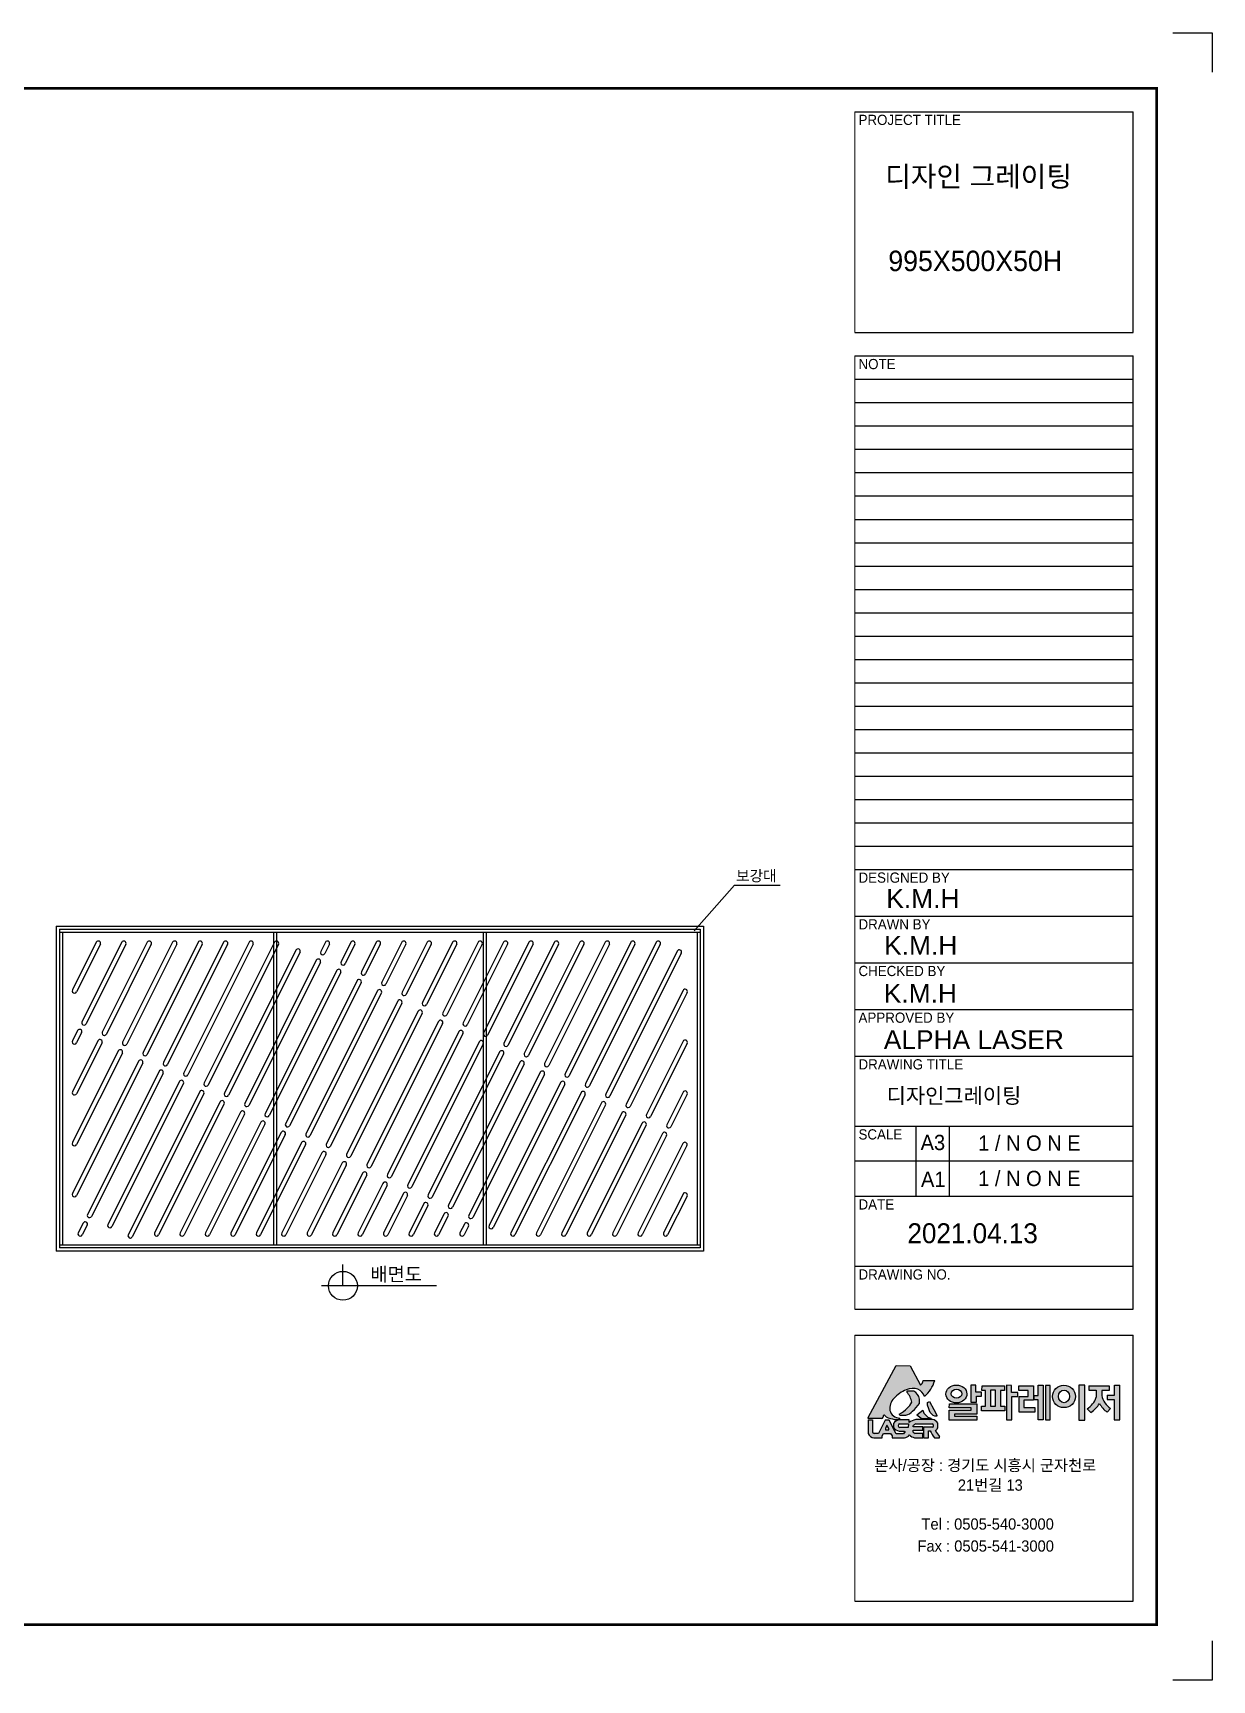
# Model space of a CAD drawing. Header units: millimetres. Extents: x 1719 to 5300, y -2352 to 181.
# Drawn here: x 3487 to 5300, y -2352 to 181 of the extents above; entities that cross this region are included whole.
import ezdxf
from ezdxf.enums import TextEntityAlignment as Align

# ---------------------------------------------------------------- set-up
doc = ezdxf.new("R2010")
doc.units = ezdxf.units.MM
for name, color, linetype in [('LAYOUT', 7, 'Continuous'), ('TEXT', 7, 'Continuous'), ('압연강', 40, 'Continuous')]:
    doc.layers.add(name, color=color, linetype=linetype)
doc.styles.add('H', font='')
doc.styles.get("Standard").update_dxf_attribs({"font": 'arial.ttf'})
doc.styles.get('H').set_extended_font_data('Dotum')

msp = doc.modelspace()

# ---------------------------------------------------------------- hatches: boundary and pattern name
h = msp.add_hatch(color=256)
h.dxf.hatch_style = 1
h.set_gradient(color1=(255, 0, 0), color2=(255, 159, 127), tint=1)
h.paths.add_polyline_path([(4771.353, -1947.971), (4771.265, -1949.693), (4792.044, -1949.693, 0.21428371), (4795.045, -1944.925, -0.65582827), (4796.474, -1944.529, 0.18566975), (4808.819, -1950.14, 0.14885116), (4819.485, -1950.168, 0.40417411), (4819.792, -1949.002, -0.31673285), (4804.445, -1936.912, -0.22153353), (4810.66, -1918.49, -0.10506606), (4829.845, -1905.122, -0.18522871), (4847.749, -1904.532, -0.19606385), (4857.882, -1915.737, 0.14159657), (4873.557, -1891.068), (4855.722, -1890.884), (4855.353, -1893.28), (4854, -1895.492), (4851.909, -1898.257), (4835.738, -1868.26), (4814.072, -1868.082)])
h.paths.add_polyline_path([(4831.076, -1933.31, -0.08302958), (4819.129, -1942.723, 0.23003429), (4820.355, -1944.49, 0.02120436), (4829.237, -1944.394, 0.13784813), (4839.371, -1938.309, 0.05763819), (4850.235, -1926.397, 0.06043638), (4850.117, -1919.502, 0.2375005), (4841.222, -1907.402), (4830.824, -1907.402), (4830.824, -1908.93, -0.12118266), (4838.413, -1924.367, -0.13516742)], flags=17)
h.paths.add_polyline_path([(4856.83, -1941.228), (4855.095, -1936.528), (4846.142, -1943.773, 0.04437814), (4854.043, -1950.103), (4867.625, -1949.556), (4867.625, -1949.009), (4862.844, -1947.468)], flags=17)
h.paths.add_polyline_path([(4865.391, -1937.793), (4866.791, -1940.108), (4871.232, -1944.642), (4873.892, -1945.696), (4876.92, -1945.696), (4876.887, -1944.559), (4872.061, -1935.527), (4865.458, -1923.325), (4862.565, -1924.891), (4862.565, -1929.099), (4864.618, -1934.73)])
h.paths.add_polyline_path([(4780.615, -1972.394, -0.41915539), (4777.875, -1969.887), (4777.875, -1951.409), (4771.231, -1951.409), (4771.231, -1972.712, 0.25445661), (4780.076, -1979.297), (4792.924, -1979.297), (4792.924, -1975.978), (4794.834, -1972.499), (4805.577, -1972.499), (4808.043, -1975.88), (4808.043, -1979.297), (4826.99, -1979.297, 0.1904791), (4834.73, -1974.698, 0.14773497), (4842.373, -1978.962), (4855.279, -1978.962), (4855.279, -1972.402), (4843.419, -1972.402, -0.05244857), (4840.511, -1970.341), (4840.511, -1967.27), (4855.082, -1967.27), (4855.082, -1962.288), (4840.462, -1962.288), (4840.462, -1960.072, -0.04476099), (4844.286, -1957.799), (4869.849, -1957.799, -0.64883607), (4870.391, -1962.759), (4856.495, -1962.759), (4856.495, -1979.156), (4863.941, -1979.156), (4863.941, -1968.517), (4866.488, -1968.517, 0.01692036), (4873.126, -1979.098), (4881.071, -1979.098), (4881.071, -1976.969, -0.02431798), (4874.701, -1968.692, 0.06490835), (4878.358, -1963.866), (4878.358, -1956.466, 0.2290019), (4870.124, -1951.112), (4844.34, -1951.112, 0.12700309), (4834.293, -1955.71), (4834.293, -1951.566), (4818.189, -1951.566, 0.22688985), (4810.166, -1957.263), (4810.166, -1963.35, 0.19348323), (4818.926, -1968.81), (4826.755, -1968.81, 0.03004557), (4828.262, -1970.425, 0.13671569), (4825.626, -1972.862), (4814.413, -1972.862), (4803.356, -1951.966), (4797.421, -1951.966), (4787.338, -1972.394)])
h.paths.add_polyline_path([(4797.676, -1966.782), (4797.676, -1964.664), (4800.162, -1959.736), (4803.181, -1964.923), (4803.181, -1966.782)], flags=16)
h.paths.add_polyline_path([(4819.624, -1957.793), (4833.097, -1957.754), (4832.514, -1963.263), (4820.119, -1963.263, -0.92495809)], flags=16)
edge = h.paths.add_edge_path()
edge.add_ellipse((4906.909, -1911.71), major_axis=(-16.12, -0.218), ratio=0.85059813, start_angle=0, end_angle=360)
edge = h.paths.add_edge_path(flags=16)
edge.add_ellipse((4907.127, -1911.43), major_axis=(-8.184, 0), ratio=0.84336764, start_angle=0, end_angle=360)
h.paths.add_polyline_path([(4938.381, -1926.684), (4896.044, -1926.684), (4895.779, -1933.215), (4929.42, -1933.215), (4929.42, -1936.6), (4895.896, -1936.6), (4895.896, -1951.81), (4938.259, -1951.81), (4938.259, -1945.819), (4904.038, -1945.819), (4904.038, -1942.577), (4938.381, -1942.577)])
h.paths.add_polyline_path([(4929.291, -1924.214), (4937.633, -1924.214), (4937.633, -1915.195), (4945.726, -1915.195), (4945.726, -1908.975), (4937.011, -1908.975), (4937.011, -1897.966), (4929.291, -1898.09)])
h.paths.add_polyline_path([(4951.53, -1906.261), (4951.53, -1930.367), (4945.363, -1930.367), (4945.363, -1937.463), (4981.123, -1937.463), (4981.123, -1930.429), (4974.705, -1930.429), (4974.705, -1906.25), (4980.873, -1906.25), (4980.873, -1899.154), (4946.608, -1899.154), (4946.234, -1906.261)])
h.paths.add_polyline_path([(4959.504, -1905.826), (4967.105, -1906.012), (4967.105, -1930.412), (4959.504, -1930.412)], flags=16)
h.paths.add_polyline_path([(4991.728, -1909.588), (4991.728, -1898.536), (4984.054, -1898.138), (4984.054, -1951.508), (4992.325, -1951.508), (4992.325, -1915.463), (5001.395, -1915.463), (5001.395, -1909.588)])
h.paths.add_polyline_path([(5010.621, -1921.158), (5025.269, -1921.158), (5025.269, -1899.113), (5003.017, -1899.113), (5003.078, -1906.226), (5017.414, -1906.226), (5017.414, -1915.584), (5003.39, -1915.584), (5003.39, -1939.809), (5027.387, -1939.809), (5027.387, -1932.398), (5010.621, -1932.398)])
h.paths.add_polyline_path([(5032.386, -1951.583), (5040.551, -1951.583), (5040.551, -1898.225), (5032.446, -1898.225), (5032.446, -1914.308), (5026.461, -1914.308), (5026.363, -1920.494), (5032.386, -1920.494)])
h.paths.add_polyline_path([(5043.634, -1951.645), (5051.016, -1951.645), (5051.016, -1898.621), (5043.634, -1898.621)])
edge = h.paths.add_edge_path()
edge.add_ellipse((5072.266, -1915.506), major_axis=(-17.657, 0), ratio=0.97440093, start_angle=0, end_angle=360)
edge = h.paths.add_edge_path(flags=16)
edge.add_ellipse((5072.329, -1915.506), major_axis=(0, -9.662), ratio=0.89757008, start_angle=0, end_angle=360)
h.paths.add_polyline_path([(5095.232, -1951.845), (5104.116, -1951.845), (5104.116, -1898.296), (5095.232, -1898.377)])
h.paths.add_polyline_path([(5126.847, -1926.25, 0.12138521), (5138.942, -1939.738), (5143.987, -1933.839, -0.19692761), (5130.35, -1913.883), (5130.35, -1906.283), (5141.703, -1906.283), (5141.703, -1899.075), (5110.288, -1899.075), (5110.288, -1906.127), (5121.729, -1906.127), (5121.729, -1916.885, -0.18109708), (5107.854, -1934.462), (5113.581, -1940.284, 0.10922561)])
h.paths.add_polyline_path([(5158.232, -1898.207), (5149.793, -1898.207), (5149.793, -1913.358), (5138.661, -1913.358), (5138.661, -1920.338), (5149.627, -1920.338), (5149.627, -1951.382), (5158.232, -1951.382)])

# ---------------------------------------------------------------- linework, layer by layer
for p, q in [((5239.686, 180.702), (5299.978, 180.702)), ((5299.978, 180.702), (5299.978, 120.411)), ((4750.644, 59.553), (5178.829, 59.553)), ((5178.829, -279.978), (5178.829, 59.553)), ((4750.644, -279.978), (5178.829, -279.978)), ((4750.644, -315.866), (5178.829, -315.866)), ((5178.829, -1781.267), (5178.829, -315.866)), ((4750.644, -351.754), (5178.829, -351.754)), ((4750.644, -387.642), (5178.829, -387.642)), ((4750.644, -423.53), (5178.829, -423.53)), ((4750.644, -459.418), (5178.829, -459.418)), ((4750.644, -495.306), (5178.829, -495.306)), ((4750.644, -531.194), (5178.829, -531.194)), ((4750.644, -567.082), (5178.829, -567.082)), ((4750.644, -602.97), (5178.829, -602.97)), ((4750.644, -638.858), (5178.829, -638.858)), ((4750.644, -674.746), (5178.829, -674.746)), ((4750.644, -710.634), (5178.829, -710.634)), ((4750.644, -746.522), (5178.829, -746.522)), ((4750.644, -782.41), (5178.829, -782.41)), ((4750.644, -818.298), (5178.829, -818.298)), ((4750.644, -854.186), (5178.829, -854.186)), ((4750.644, -890.074), (5178.829, -890.074)), ((4750.644, -925.962), (5178.829, -925.962)), ((4750.644, -961.85), (5178.829, -961.85)), ((4750.644, -997.738), (5178.829, -997.738)), ((4750.644, -1033.626), (5178.829, -1033.626)), ((4750.644, -1069.514), (5178.829, -1069.514)), ((4750.644, -1105.402), (5178.829, -1105.402)), ((4750.644, -1177.178), (5178.829, -1177.178)), ((3522.844, -1192.28), (4517.844, -1192.28)), ((3522.844, -1192.28), (3522.844, -1692.28)), ((3527.844, -1197.28), (4512.844, -1197.28)), ((3527.844, -1197.28), (3527.844, -1687.28)), ((3527.844, -1201.78), (4512.844, -1201.78)), ((3532.344, -1201.78), (3532.344, -1682.78)), ((3856.844, -1201.78), (3856.844, -1682.78)), ((3861.344, -1201.78), (3861.344, -1682.78)), ((4179.344, -1201.78), (4179.344, -1682.78)), ((4183.844, -1201.78), (4183.844, -1682.78)), ((4508.344, -1201.78), (4508.344, -1682.78)), ((4512.844, -1197.28), (4512.844, -1687.28)), ((4517.844, -1192.28), (4517.844, -1692.28)), ((4750.644, -1248.954), (5178.829, -1248.954)), ((4750.644, -1320.73), (5178.829, -1320.73)), ((4750.644, -1392.506), (5178.829, -1392.506)), ((4750.644, -1500.17), (5178.829, -1500.17)), ((4844.5, -1500.17), (4844.5, -1607.834)), ((4895.966, -1500.17), (4895.966, -1607.834)), ((5178.829, -1554.002), (4750.644, -1554.002)), ((4750.644, -1607.834), (5178.829, -1607.834)), ((4517.844, -1692.28), (3522.844, -1692.28)), ((4512.844, -1682.78), (3527.844, -1682.78)), ((4512.844, -1687.28), (3527.844, -1687.28)), ((3963.653, -1745.452), (3963.653, -1712.681)), ((4750.644, -1715.498), (5178.829, -1715.498)), ((4107.296, -1745.452), (3930.882, -1745.452)), ((4750.644, -1781.267), (5178.829, -1781.267)), ((4750.644, -1821.347), (5178.829, -1821.347)), ((5178.829, -2230.405), (5178.829, -1821.347)), ((4771.353, -1947.971), (4814.072, -1868.082)), ((4814.072, -1868.082), (4835.738, -1868.26)), ((4835.738, -1868.26), (4851.909, -1898.257)), ((4851.909, -1898.257), (4854, -1895.492)), ((4854, -1895.492), (4855.353, -1893.28)), ((4855.353, -1893.28), (4855.722, -1890.884)), ((4855.722, -1890.884), (4873.557, -1891.068)), ((4937.011, -1897.966), (4929.291, -1898.09)), ((4929.291, -1898.09), (4929.291, -1924.214)), ((4937.011, -1908.975), (4937.011, -1897.966)), ((4946.234, -1906.261), (4946.608, -1899.154)), ((4946.608, -1899.154), (4980.873, -1899.154)), ((4980.873, -1899.154), (4980.873, -1906.25)), ((4984.054, -1898.138), (4984.054, -1951.508)), ((4991.728, -1898.536), (4984.054, -1898.138)), ((4991.728, -1909.588), (4991.728, -1898.536)), ((5003.017, -1899.113), (5025.269, -1899.113)), ((5003.078, -1906.226), (5003.017, -1899.113)), ((5025.269, -1899.113), (5025.269, -1921.158)), ((5032.446, -1914.308), (5032.446, -1898.225)), ((5032.446, -1898.225), (5040.551, -1898.225)), ((5040.551, -1898.225), (5040.551, -1951.583)), ((5043.634, -1898.621), (5043.634, -1951.645)), ((5051.016, -1898.621), (5043.634, -1898.621)), ((5051.016, -1951.645), (5051.016, -1898.621)), ((5104.116, -1898.296), (5095.232, -1898.377)), ((5095.232, -1898.377), (5095.232, -1951.845)), ((5104.116, -1951.845), (5104.116, -1898.296)), ((5110.288, -1899.075), (5141.703, -1899.075)), ((5110.288, -1899.075), (5110.288, -1906.127)), ((5141.703, -1899.075), (5141.703, -1906.283)), ((5149.793, -1913.358), (5149.793, -1898.207)), ((5149.793, -1898.207), (5158.232, -1898.207)), ((5158.232, -1951.382), (5158.232, -1898.207)), ((4841.222, -1907.402), (4830.824, -1907.402)), ((4830.824, -1907.402), (4830.824, -1908.93)), ((4862.565, -1924.891), (4865.458, -1923.325)), ((4865.504, -1923.41), (4872.061, -1935.527)), ((4929.291, -1924.214), (4937.633, -1924.214)), ((4945.726, -1908.975), (4937.011, -1908.975)), ((4937.633, -1924.214), (4937.633, -1915.195)), ((4937.633, -1915.195), (4945.726, -1915.195)), ((4945.726, -1915.195), (4945.726, -1908.975)), ((4951.53, -1906.261), (4946.234, -1906.261)), ((4951.53, -1930.367), (4951.53, -1906.261)), ((4959.504, -1905.826), (4959.504, -1930.412)), ((4967.105, -1906.012), (4959.504, -1905.826)), ((4967.105, -1930.412), (4967.105, -1906.012)), ((4980.873, -1906.25), (4974.705, -1906.25)), ((4974.705, -1906.25), (4974.705, -1930.429)), ((5001.395, -1909.588), (4991.728, -1909.588)), ((4992.325, -1951.508), (4992.325, -1915.463)), ((4992.325, -1915.463), (5001.395, -1915.463)), ((5001.395, -1915.463), (5001.395, -1909.588)), ((5017.414, -1906.226), (5003.078, -1906.226)), ((5003.39, -1939.809), (5003.39, -1915.584)), ((5003.39, -1915.584), (5017.414, -1915.584)), ((5025.269, -1921.158), (5010.621, -1921.158)), ((5010.621, -1921.158), (5010.621, -1932.398)), ((5017.414, -1915.584), (5017.414, -1906.226)), ((5026.363, -1920.494), (5026.461, -1914.308)), ((5032.386, -1920.494), (5026.363, -1920.494)), ((5026.461, -1914.308), (5032.446, -1914.308)), ((5032.386, -1951.583), (5032.386, -1920.494)), ((5110.288, -1906.127), (5121.729, -1906.127)), ((5121.729, -1906.127), (5121.729, -1916.885)), ((5141.703, -1906.283), (5130.35, -1906.283)), ((5130.35, -1906.283), (5130.35, -1913.883)), ((5138.661, -1913.358), (5138.661, -1920.338)), ((5138.661, -1913.358), (5149.793, -1913.358)), ((5138.661, -1920.338), (5149.627, -1920.338)), ((5149.627, -1920.338), (5149.627, -1951.382)), ((4771.265, -1949.693), (4771.353, -1947.971)), ((4792.044, -1949.693), (4771.265, -1949.693)), ((4846.142, -1943.773), (4855.095, -1936.528)), ((4867.625, -1949.556), (4854.043, -1950.103)), ((4855.095, -1936.528), (4856.83, -1941.228)), ((4856.83, -1941.228), (4862.844, -1947.468)), ((4862.565, -1929.099), (4862.565, -1924.891)), ((4864.618, -1934.73), (4862.565, -1929.099)), ((4862.844, -1947.468), (4867.625, -1949.009)), ((4865.391, -1937.793), (4864.618, -1934.73)), ((4866.791, -1940.108), (4865.391, -1937.793)), ((4871.232, -1944.642), (4866.791, -1940.108)), ((4867.625, -1949.009), (4867.625, -1949.556)), ((4873.892, -1945.696), (4871.232, -1944.642)), ((4872.061, -1935.527), (4876.887, -1944.559)), ((4876.92, -1945.696), (4873.892, -1945.696)), ((4876.887, -1944.559), (4876.92, -1945.696)), ((4895.779, -1933.215), (4896.044, -1926.684)), ((4929.42, -1933.215), (4895.779, -1933.215)), ((4895.896, -1951.81), (4895.896, -1936.6)), ((4895.896, -1936.6), (4929.42, -1936.6)), ((4896.044, -1926.684), (4938.381, -1926.684)), ((4938.381, -1942.577), (4904.038, -1942.577)), ((4904.038, -1942.577), (4904.038, -1945.819)), ((4904.038, -1945.819), (4938.259, -1945.819)), ((4929.42, -1936.6), (4929.42, -1933.215)), ((4938.259, -1945.819), (4938.259, -1951.81)), ((4938.381, -1926.684), (4938.381, -1942.577)), ((4945.363, -1937.463), (4945.363, -1930.367)), ((4945.363, -1930.367), (4951.53, -1930.367)), ((4981.123, -1937.463), (4945.363, -1937.463)), ((4959.504, -1930.412), (4967.105, -1930.412)), ((4974.705, -1930.429), (4981.123, -1930.429)), ((4981.123, -1930.429), (4981.123, -1937.463)), ((5027.387, -1939.809), (5003.39, -1939.809)), ((5010.621, -1932.398), (5027.387, -1932.398)), ((5027.387, -1932.398), (5027.387, -1939.809)), ((5107.854, -1934.462), (5113.581, -1940.284)), ((5143.987, -1933.839), (5138.942, -1939.738)), ((4771.231, -1951.409), (4777.875, -1951.409)), ((4771.231, -1951.409), (4771.231, -1972.712)), ((4777.875, -1951.409), (4777.875, -1969.887)), ((4787.338, -1972.394), (4780.34, -1972.394)), ((4797.421, -1951.966), (4787.338, -1972.394)), ((4792.924, -1975.978), (4794.834, -1972.499)), ((4794.834, -1972.499), (4805.577, -1972.499)), ((4803.356, -1951.966), (4797.421, -1951.966)), ((4800.162, -1959.736), (4797.676, -1964.664)), ((4797.676, -1964.664), (4797.676, -1966.782)), ((4797.676, -1966.782), (4803.181, -1966.782)), ((4803.181, -1964.923), (4800.162, -1959.736)), ((4803.181, -1966.782), (4803.181, -1964.923)), ((4814.413, -1972.862), (4803.356, -1951.966)), ((4805.577, -1972.499), (4808.043, -1975.88)), ((4810.166, -1957.263), (4810.166, -1963.35)), ((4825.626, -1972.862), (4814.413, -1972.862)), ((4834.293, -1951.566), (4818.189, -1951.566)), ((4818.926, -1968.81), (4826.755, -1968.81)), ((4819.624, -1957.793), (4833.097, -1957.754)), ((4832.514, -1963.263), (4820.051, -1963.263)), ((4833.097, -1957.754), (4832.514, -1963.263)), ((4834.293, -1955.71), (4834.293, -1951.566)), ((4840.462, -1962.288), (4840.462, -1960.072)), ((4855.082, -1962.288), (4840.462, -1962.288)), ((4840.511, -1970.341), (4840.511, -1967.27)), ((4840.511, -1967.27), (4855.082, -1967.27)), ((4855.279, -1972.402), (4843.419, -1972.402)), ((4844.286, -1957.799), (4869.849, -1957.799)), ((4870.124, -1951.112), (4844.34, -1951.112)), ((4855.082, -1967.27), (4855.082, -1962.288)), ((4855.279, -1978.962), (4855.279, -1972.402)), ((4870.391, -1962.759), (4856.495, -1962.759)), ((4856.495, -1962.759), (4856.495, -1979.156)), ((4863.941, -1979.156), (4863.941, -1968.517)), ((4863.941, -1968.517), (4866.488, -1968.517)), ((4878.358, -1963.866), (4878.358, -1956.466)), ((4938.259, -1951.81), (4895.896, -1951.81)), ((4984.054, -1951.508), (4992.325, -1951.508)), ((5040.551, -1951.583), (5032.386, -1951.583)), ((5043.634, -1951.645), (5051.016, -1951.645)), ((5095.232, -1951.845), (5104.116, -1951.845)), ((5149.627, -1951.382), (5158.232, -1951.382)), ((4780.076, -1979.297), (4792.924, -1979.297)), ((4792.924, -1979.297), (4792.924, -1975.978)), ((4808.043, -1975.88), (4808.043, -1979.297)), ((4808.043, -1979.297), (4826.99, -1979.297)), ((4842.373, -1978.962), (4855.279, -1978.962)), ((4856.495, -1979.156), (4863.941, -1979.156)), ((4873.126, -1979.098), (4881.071, -1979.098)), ((4881.071, -1979.098), (4881.071, -1976.969)), ((4750.644, -2230.405), (5178.829, -2230.405)), ((5299.978, -2291.263), (5299.978, -2351.554)), ((5299.978, -2351.554), (5239.686, -2351.554))]:
    msp.add_line(p, q)
at = {"color": 0, "lineweight": 20}
for p, q in [((4750.644, -279.978), (4750.644, 59.553)), ((4750.644, -1781.267), (4750.644, -315.866)), ((4750.644, -2230.405), (4750.644, -1821.347))]:
    msp.add_line(p, q, dxfattribs=at)
at = {"color": 4}
for p, q in [((4503.483, -1199.511), (4565.604, -1129.348)), ((4565.604, -1129.348), (4636.127, -1129.348))]:
    msp.add_line(p, q, dxfattribs=at)
msp.add_circle((3963.653, -1745.452), 22.209)
for centre, radius, start, end in [((4823.037, -1876.283), 52.639, 311.450856, 343.688092), ((4827.322, -1934.37), 23.017, 136.374935, 186.339734), ((4851.71, -1956.951), 56.253, 112.874191, 136.864774), ((4810.66, -1918.49), 8.407257610087983e-13, 159.499335, 330.642246), ((4839.565, -1928.163), 25.008, 70.897875, 112.875146), ((4803.24, -1932.075), 36.008, 12.360482, 39.998737), ((4818.506, -1915.516), 21.785, 305.237908, 336.029381), ((4833.652, -1922.288), 16.7, 9.603428, 63.04441), ((4839.077, -1922.559), 20.004, 19.937496, 64.30917), ((4821.759, -1923.434), 28.629, 354.060111, 7.894282), ((5091.322, -1907.147), 31.928, 301.183897, 342.243286), ((5161.52, -1907.221), 31.873, 192.066379, 236.628652), ((4788.238, -1943.969), 6.874, 303.622917, 352.00729), ((4795.845, -1945.038), 0.808, 38.969526, 171.952327), ((4809.94, -1931.285), 18.888, 224.525084, 266.598355), ((4796.474, -1944.529), 6.429079348890809e-13, 41.27589, 185.355825), ((4820.704, -1932.058), 16.968, 196.62086, 266.919681), ((4819.035, -1949.426), 0.868, 270.941248, 29.231829), ((4796.953, -1902.292), 46.113, 298.744002, 317.729432), ((4821.561, -1942.345), 2.461, 188.84762, 240.666143), ((4823.662, -1839.767), 104.776, 268.191046, 273.049999), ((4823.479, -1923.322), 21.845, 285.284059, 316.678667), ((4793.304, -1885.39), 70.162, 311.040269, 324.23537), ((4885.68, -1902.516), 57.145, 226.21908, 236.38313), ((5088.476, -1903.266), 44.728, 304.144287, 329.078111), ((5160.264, -1908.45), 37.862, 208.042123, 235.726125), ((4781.705, -1967.877), 11.536, 204.778695, 261.883955), ((4780.477, -1969.793), 2.604, 182.061918, 266.973053), ((4814.198, -1932.638), 18.31, 252.915246, 285.363177), ((4820.132, -1962.8), 11.401, 99.810014, 150.943632), ((4821.337, -1955.185), 13.837, 216.162997, 259.964855), ((4820.085, -1960.508), 2.754, 99.63864, 269.291235), ((4831.317, -1976.374), 6.688, 117.182533, 148.322406), ((4840.932, -1957.093), 18.392, 219.576346, 226.460213), ((4825.042, -1967.208), 12.245, 279.151715, 322.289549), ((4848.222, -1972.869), 22.101, 100.116137, 129.068103), ((4845.61, -1964.178), 15.134, 224.033536, 257.648747), ((4855.045, -1980.251), 24.896, 115.603417, 125.855038), ((4851.764, -1957.546), 17.039, 228.666746, 240.676069), ((5026.102, -1875.747), 184.616, 210.165655, 214.043147), ((4869.013, -1960.4), 2.732, 300.282236, 72.190083), ((4868.702, -1962.307), 11.285, 31.170272, 82.764029), ((4858.018, -1952.251), 23.423, 315.418233, 330.273293), ((4962.921, -1907.38), 107.433, 214.798961, 220.371132)]:
    msp.add_arc(centre, radius, start, end)
for centre, major_axis, ratio in [((4906.909, -1911.71), (-16.12, -0.218), 0.85059813), ((5072.266, -1915.506), (-17.657, 0), 0.97440093), ((4907.127, -1911.43), (-8.184, 0), 0.84336764), ((5072.329, -1915.506), (0, -9.662), 0.89757008)]:
    msp.add_ellipse(centre, major_axis=major_axis, ratio=ratio)
at = {"layer": 'LAYOUT'}
for p, q in [((5214.717, 95.441), (4159.61, 95.441)), ((5214.717, -141.419), (5214.717, 95.441)), ((5214.717, -2266.293), (5214.717, -1882.618)), ((4234.213, -2266.293), (5214.717, -2266.293))]:
    msp.add_line(p, q, dxfattribs=at)
at = {"layer": 'LAYOUT', "const_width": 4.263}
msp.add_lwpolyline([(1804.27, -2266.293), (5214.717, -2266.293), (5214.717, 95.441), (1804.27, 95.441)], close=True, dxfattribs=at)
at = {"layer": '압연강'}
for p, q in [((3584.45, -1217.28), (3547.844, -1290.494)), ((3590.711, -1220.411), (3554.105, -1293.625)), ((3623.582, -1217.28), (3562.372, -1339.7)), ((3629.843, -1220.411), (3568.633, -1342.831)), ((3662.713, -1217.28), (3593.677, -1355.353)), ((3668.974, -1220.411), (3599.938, -1358.483)), ((3701.844, -1217.28), (3624.982, -1371.005)), ((3708.105, -1220.411), (3631.243, -1374.136)), ((3740.975, -1217.28), (3656.287, -1386.658)), ((3747.236, -1220.411), (3662.548, -1389.788)), ((3780.106, -1217.28), (3687.591, -1402.31)), ((3786.367, -1220.411), (3693.852, -1405.441)), ((3819.238, -1217.28), (3718.896, -1417.963)), ((3825.499, -1220.411), (3725.157, -1421.093)), ((3858.369, -1217.28), (3750.201, -1433.615)), ((3864.63, -1220.411), (3756.462, -1436.746)), ((3891.444, -1229.392), (3781.506, -1449.268)), ((3897.705, -1232.523), (3787.767, -1452.398)), ((3936.631, -1217.28), (3929.457, -1231.628)), ((3942.892, -1220.411), (3935.718, -1234.759)), ((3975.762, -1217.28), (3960.762, -1247.281)), ((3982.023, -1220.411), (3967.023, -1250.411)), ((4014.894, -1217.28), (3992.067, -1262.933)), ((4021.154, -1220.411), (3998.328, -1266.064)), ((4054.025, -1217.28), (4023.372, -1278.586)), ((4060.286, -1220.411), (4029.633, -1281.716)), ((4093.156, -1217.28), (4054.677, -1294.238)), ((4099.417, -1220.411), (4060.938, -1297.369)), ((4132.287, -1217.28), (4085.982, -1309.891)), ((4138.548, -1220.411), (4092.243, -1313.021)), ((4171.418, -1217.28), (4117.287, -1325.543)), ((4177.679, -1220.411), (4123.548, -1328.674)), ((4210.549, -1217.28), (4148.592, -1341.196)), ((4216.81, -1220.411), (4154.853, -1344.326)), ((4249.681, -1217.28), (4179.897, -1356.848)), ((4255.942, -1220.411), (4186.158, -1359.979)), ((4288.812, -1217.28), (4211.202, -1372.501)), ((4295.073, -1220.411), (4217.463, -1375.631)), ((4327.943, -1217.28), (4242.507, -1388.153)), ((4334.204, -1220.411), (4248.768, -1391.283)), ((4367.074, -1217.28), (4273.812, -1403.805)), ((4373.335, -1220.411), (4280.073, -1406.936)), ((4406.205, -1217.28), (4305.117, -1419.458)), ((4412.466, -1220.411), (4311.378, -1422.588)), ((4445.337, -1217.28), (4336.422, -1435.11)), ((4451.598, -1220.411), (4342.683, -1438.241)), ((4477.664, -1230.887), (4367.727, -1450.763)), ((4483.925, -1234.018), (4373.988, -1453.893)), ((3922.749, -1245.045), (3812.811, -1464.92)), ((3929.01, -1248.175), (3819.072, -1468.051)), ((3954.054, -1260.697), (3844.116, -1480.572)), ((3960.315, -1263.828), (3850.377, -1483.703)), ((3985.359, -1276.35), (3875.421, -1496.225)), ((3991.62, -1279.48), (3881.682, -1499.355)), ((4486.583, -1291.313), (4399.031, -1466.415)), ((4016.664, -1292.002), (3906.726, -1511.877)), ((4022.925, -1295.133), (3912.987, -1515.008)), ((4047.969, -1307.655), (3938.031, -1527.53)), ((4054.23, -1310.785), (3944.292, -1530.66)), ((4492.844, -1294.444), (4405.292, -1469.546)), ((4079.274, -1323.307), (3969.336, -1543.182)), ((4085.535, -1326.438), (3975.597, -1546.313)), ((4110.579, -1338.959), (4000.641, -1558.835)), ((4116.84, -1342.09), (4006.902, -1561.965)), ((3555.663, -1353.117), (3547.844, -1368.757)), ((3561.924, -1356.247), (3554.105, -1371.887)), ((4141.884, -1354.612), (4031.946, -1574.487)), ((4148.145, -1357.742), (4038.207, -1577.618)), ((3586.968, -1368.769), (3547.844, -1447.019)), ((3618.273, -1384.422), (3547.844, -1525.281)), ((3593.229, -1371.9), (3554.105, -1450.149)), ((3624.534, -1387.552), (3554.105, -1528.412)), ((4173.189, -1370.264), (4063.251, -1590.14)), ((4179.45, -1373.395), (4069.512, -1593.27)), ((4204.494, -1385.917), (4094.556, -1605.792)), ((4210.755, -1389.047), (4100.817, -1608.923)), ((4486.583, -1369.576), (4430.336, -1482.068)), ((4492.844, -1372.706), (4436.597, -1485.198)), ((3649.578, -1400.074), (3547.844, -1603.544)), ((3655.839, -1403.205), (3554.105, -1606.674)), ((3680.883, -1415.727), (3570.946, -1635.602)), ((4235.799, -1401.569), (4125.861, -1621.445)), ((4242.059, -1404.7), (4132.122, -1624.575)), ((4267.103, -1417.222), (4157.166, -1637.097)), ((3687.144, -1418.857), (3577.207, -1638.732)), ((3712.188, -1431.379), (3602.251, -1651.254)), ((3718.449, -1434.509), (3608.512, -1654.385)), ((4273.364, -1420.352), (4163.427, -1640.228)), ((4298.408, -1432.874), (4188.471, -1652.75)), ((4304.669, -1436.005), (4194.732, -1655.88)), ((3743.493, -1447.031), (3633.555, -1666.907)), ((3749.754, -1450.162), (3639.816, -1670.037)), ((3774.798, -1462.684), (3674.065, -1664.15)), ((3781.059, -1465.814), (3680.326, -1667.28)), ((4329.713, -1448.527), (4221.902, -1664.15)), ((4335.974, -1451.657), (4228.163, -1667.28)), ((4361.018, -1464.179), (4261.033, -1664.15)), ((4367.279, -1467.31), (4267.294, -1667.28)), ((4486.583, -1447.838), (4461.641, -1497.72)), ((4492.844, -1450.968), (4467.902, -1500.851)), ((3806.103, -1478.336), (3713.196, -1664.15)), ((3812.364, -1481.467), (3719.457, -1667.28)), ((3837.408, -1493.989), (3752.328, -1664.15)), ((4392.323, -1479.832), (4300.164, -1664.15)), ((4398.584, -1482.962), (4306.425, -1667.28)), ((3843.669, -1497.119), (3758.589, -1667.28)), ((3868.713, -1509.641), (3791.459, -1664.15)), ((3874.974, -1512.772), (3797.72, -1667.28)), ((4423.628, -1495.484), (4339.295, -1664.15)), ((4429.889, -1498.615), (4345.556, -1667.28)), ((4454.933, -1511.137), (4378.427, -1664.15)), ((4461.194, -1514.267), (4384.688, -1667.28)), ((3900.018, -1525.294), (3830.59, -1664.15)), ((3906.279, -1528.424), (3836.851, -1667.28)), ((3931.323, -1540.946), (3869.721, -1664.15)), ((3937.584, -1544.077), (3875.982, -1667.28)), ((4486.238, -1526.789), (4417.558, -1664.15)), ((4492.499, -1529.92), (4423.819, -1667.28)), ((3962.628, -1556.599), (3908.852, -1664.15)), ((3968.889, -1559.729), (3915.113, -1667.28)), ((3993.933, -1572.251), (3947.984, -1664.15)), ((4000.194, -1575.382), (3954.244, -1667.28)), ((4025.238, -1587.904), (3987.115, -1664.15)), ((4031.499, -1591.034), (3993.376, -1667.28)), ((4056.543, -1603.556), (4026.246, -1664.15)), ((4062.804, -1606.687), (4032.507, -1667.28)), ((4087.848, -1619.209), (4065.377, -1664.15)), ((4486.583, -1604.363), (4456.689, -1664.15)), ((4492.844, -1607.493), (4462.95, -1667.28)), ((4094.109, -1622.339), (4071.638, -1667.28)), ((4119.153, -1634.861), (4104.508, -1664.15)), ((4125.414, -1637.992), (4110.769, -1667.28)), ((3564.237, -1649.018), (3556.672, -1664.15)), ((3570.498, -1652.149), (3562.933, -1667.28)), ((4150.458, -1650.514), (4143.639, -1664.15)), ((4156.719, -1653.644), (4149.9, -1667.28))]:
    msp.add_line(p, q, dxfattribs=at)
for centre, start, end in [((3587.581, -1218.846), 333.434949, 153.434949), ((3626.712, -1218.846), 333.434949, 153.434949), ((3665.843, -1218.846), 333.434949, 153.434949), ((3704.974, -1218.846), 333.434949, 153.434949), ((3744.106, -1218.846), 333.434949, 153.434949), ((3783.237, -1218.846), 333.434949, 153.434949), ((3822.368, -1218.846), 333.434949, 153.434949), ((3861.499, -1218.846), 333.434949, 153.434949), ((3939.762, -1218.846), 333.434949, 153.434949), ((3978.893, -1218.846), 333.434949, 153.434949), ((4018.024, -1218.846), 333.434949, 153.434949), ((4057.155, -1218.846), 333.434949, 153.434949), ((4096.286, -1218.846), 333.434949, 153.434949), ((4135.418, -1218.846), 333.434949, 153.434949), ((4174.549, -1218.846), 333.434949, 153.434949), ((4213.68, -1218.846), 333.434949, 153.434949), ((4252.811, -1218.846), 333.434949, 153.434949), ((4291.942, -1218.846), 333.434949, 153.434949), ((4331.074, -1218.846), 333.434949, 153.434949), ((4370.205, -1218.846), 333.434949, 153.434949), ((4409.336, -1218.846), 333.434949, 153.434949), ((4448.467, -1218.846), 333.434949, 153.434949), ((3894.575, -1230.957), 333.434949, 153.434949), ((3932.588, -1233.193), 153.434949, 333.434949), ((4480.795, -1232.453), 333.434949, 153.434949), ((3925.879, -1246.61), 333.434949, 153.434949), ((3957.184, -1262.262), 333.434949, 153.434949), ((3963.893, -1248.846), 153.434949, 333.434949), ((3995.198, -1264.498), 153.434949, 333.434949), ((3550.974, -1292.059), 153.434949, 333.434949), ((3988.489, -1277.915), 333.434949, 153.434949), ((4019.794, -1293.567), 333.434949, 153.434949), ((4026.503, -1280.151), 153.434949, 333.434949), ((4489.713, -1292.878), 333.434949, 153.434949), ((4051.099, -1309.22), 333.434949, 153.434949), ((4057.807, -1295.803), 153.434949, 333.434949), ((4089.112, -1311.456), 153.434949, 333.434949), ((3565.502, -1341.265), 153.434949, 333.434949), ((4082.404, -1324.872), 333.434949, 153.434949), ((4113.709, -1340.525), 333.434949, 153.434949), ((4120.417, -1327.108), 153.434949, 333.434949), ((4151.722, -1342.761), 153.434949, 333.434949), ((3558.794, -1354.682), 333.434949, 153.434949), ((3590.099, -1370.334), 333.434949, 153.434949), ((3596.807, -1356.918), 153.434949, 333.434949), ((4145.014, -1356.177), 333.434949, 153.434949), ((4183.027, -1358.413), 153.434949, 333.434949), ((3550.974, -1370.322), 153.434949, 333.434949), ((3621.404, -1385.987), 333.434949, 153.434949), ((3628.112, -1372.57), 153.434949, 333.434949), ((3659.417, -1388.223), 153.434949, 333.434949), ((4176.319, -1371.83), 333.434949, 153.434949), ((4207.624, -1387.482), 333.434949, 153.434949), ((4214.332, -1374.066), 153.434949, 333.434949), ((4245.637, -1389.718), 153.434949, 333.434949), ((4489.713, -1371.141), 333.434949, 153.434949), ((3652.709, -1401.639), 333.434949, 153.434949), ((3684.014, -1417.292), 333.434949, 153.434949), ((3690.722, -1403.875), 153.434949, 333.434949), ((3722.027, -1419.528), 153.434949, 333.434949), ((4238.929, -1403.135), 333.434949, 153.434949), ((4270.234, -1418.787), 333.434949, 153.434949), ((4276.942, -1405.371), 153.434949, 333.434949), ((3715.319, -1432.944), 333.434949, 153.434949), ((3753.332, -1435.18), 153.434949, 333.434949), ((4301.539, -1434.44), 333.434949, 153.434949), ((4308.247, -1421.023), 153.434949, 333.434949), ((4339.552, -1436.676), 153.434949, 333.434949), ((3550.974, -1448.584), 153.434949, 333.434949), ((3746.624, -1448.597), 333.434949, 153.434949), ((3777.929, -1464.249), 333.434949, 153.434949), ((3784.637, -1450.833), 153.434949, 333.434949), ((3815.942, -1466.485), 153.434949, 333.434949), ((4332.844, -1450.092), 333.434949, 153.434949), ((4364.149, -1465.745), 333.434949, 153.434949), ((4370.857, -1452.328), 153.434949, 333.434949), ((4402.162, -1467.981), 153.434949, 333.434949), ((4489.713, -1449.403), 333.434949, 153.434949), ((3809.234, -1479.902), 333.434949, 153.434949), ((3840.539, -1495.554), 333.434949, 153.434949), ((3847.247, -1482.138), 153.434949, 333.434949), ((4395.454, -1481.397), 333.434949, 153.434949), ((4426.759, -1497.049), 333.434949, 153.434949), ((4433.467, -1483.633), 153.434949, 333.434949), ((3871.843, -1511.207), 333.434949, 153.434949), ((3878.552, -1497.79), 153.434949, 333.434949), ((3909.857, -1513.443), 153.434949, 333.434949), ((4458.064, -1512.702), 333.434949, 153.434949), ((4464.772, -1499.286), 153.434949, 333.434949), ((3550.974, -1526.847), 153.434949, 333.434949), ((3903.148, -1526.859), 333.434949, 153.434949), ((3934.453, -1542.512), 333.434949, 153.434949), ((3941.162, -1529.095), 153.434949, 333.434949), ((3972.467, -1544.748), 153.434949, 333.434949), ((4489.369, -1528.354), 333.434949, 153.434949), ((3965.758, -1558.164), 333.434949, 153.434949), ((4003.772, -1560.4), 153.434949, 333.434949), ((3997.063, -1573.817), 333.434949, 153.434949), ((4028.368, -1589.469), 333.434949, 153.434949), ((4035.076, -1576.053), 153.434949, 333.434949), ((4066.381, -1591.705), 153.434949, 333.434949), ((3550.974, -1605.109), 153.434949, 333.434949), ((4059.673, -1605.121), 333.434949, 153.434949), ((4090.978, -1620.774), 333.434949, 153.434949), ((4097.686, -1607.358), 153.434949, 333.434949), ((4489.713, -1605.928), 333.434949, 153.434949), ((3574.076, -1637.167), 153.434949, 333.434949), ((4122.283, -1636.426), 333.434949, 153.434949), ((4128.991, -1623.01), 153.434949, 333.434949), ((4160.296, -1638.662), 153.434949, 333.434949), ((3559.802, -1665.715), 153.434949, 333.434949), ((3567.368, -1650.584), 333.434949, 153.434949), ((3605.381, -1652.82), 153.434949, 333.434949), ((3636.686, -1668.472), 153.434949, 333.434949), ((3677.196, -1665.715), 153.434949, 333.434949), ((3716.327, -1665.715), 153.434949, 333.434949), ((3755.458, -1665.715), 153.434949, 333.434949), ((3794.589, -1665.715), 153.434949, 333.434949), ((3833.72, -1665.715), 153.434949, 333.434949), ((3872.852, -1665.715), 153.434949, 333.434949), ((3911.983, -1665.715), 153.434949, 333.434949), ((3951.114, -1665.715), 153.434949, 333.434949), ((3990.245, -1665.715), 153.434949, 333.434949), ((4029.376, -1665.715), 153.434949, 333.434949), ((4068.508, -1665.715), 153.434949, 333.434949), ((4107.639, -1665.715), 153.434949, 333.434949), ((4146.77, -1665.715), 153.434949, 333.434949), ((4153.588, -1652.079), 333.434949, 153.434949), ((4191.601, -1654.315), 153.434949, 333.434949), ((4225.032, -1665.715), 153.434949, 333.434949), ((4264.164, -1665.715), 153.434949, 333.434949), ((4303.295, -1665.715), 153.434949, 333.434949), ((4342.426, -1665.715), 153.434949, 333.434949), ((4381.557, -1665.715), 153.434949, 333.434949), ((4420.688, -1665.715), 153.434949, 333.434949), ((4459.819, -1665.715), 153.434949, 333.434949)]:
    msp.add_arc(centre, 3.5, start, end, dxfattribs=at)

# ---------------------------------------------------------------- texts
at = {"style": 'H'}
for s, height, p in [('PROJECT TITLE', 15.701, (4756.361, 39.221)), ('디자인 그레이팅', 31.402, (4797.383, -55.605)), ('995X500X50H', 31.402, (4802.211, -185.437)), ('NOTE', 15.701, (4756.361, -336.198)), ('DESIGNED BY', 15.701, (4756.361, -1125.734)), ('DRAWN BY', 15.701, (4756.361, -1197.51)), ('CHECKED BY', 15.701, (4756.361, -1269.286)), ('APPROVED BY', 15.701, (4756.361, -1341.062)), ('DRAWING TITLE', 15.701, (4756.361, -1412.838)), ('디자인그레이팅', 23.5515, (4799.738, -1464.973)), ('SCALE', 15.701, (4756.361, -1520.502)), ('A3', 23.5515, (4851.875, -1536.837)), ('1 / N O N E', 23.5515, (4940.441, -1537.843)), ('A1', 23.5515, (4852.448, -1593.403)), ('1 / N O N E', 23.5515, (4940.441, -1592.158)), ('DATE', 15.701, (4756.361, -1628.166)), ('2021.04.13', 30.6169, (4831.645, -1679.902)), ('DRAWING NO.', 15.701, (4756.361, -1735.83)), ('본사/공장 : 경기도 시흥시 군자천로', 17.2711, (4780.81, -2030.104)), ('21번길 13', 17.2711, (4909.082, -2060.465)), ('Tel : 0505-540-3000', 17.2711, (4853.21, -2120.291)), ('Fax : 0505-541-3000', 17.2711, (4847.07, -2154.118))]:
    msp.add_text(s, height=height, dxfattribs=at).set_placement(p)
at = {"color": 4}
msp.add_text('보강대', height=16.5, dxfattribs=at).set_placement((4568.17, -1123.452))
for s, p in [('K.M.H', (4799.065, -1164.53)), ('K.M.H', (4795.787, -1236.578)), ('K.M.H', (4795.241, -1310.262)), ('ALPHA LASER', (4795.241, -1381.494))]:
    msp.add_text(s, height=29.0004).set_placement(p)
at = {"layer": 'TEXT'}
msp.add_text('배면도', height=21.125, dxfattribs=at).set_placement((4045.57, -1738.163), align=Align.CENTER)

doc.saveas('drawing.dxf')
